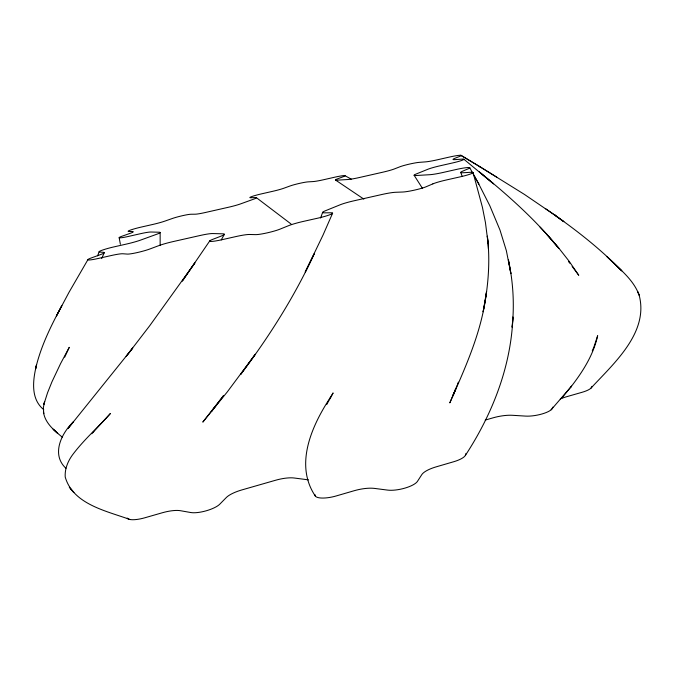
<?xml version="1.0" encoding="UTF-8"?>
<svg xmlns="http://www.w3.org/2000/svg" width="675" height="675" viewBox="0 0 675 675"><rect width="100%" height="100%" fill="white"/><g stroke="black" fill="none" stroke-linecap="round" stroke-linejoin="round"><path stroke-width="1.01" d="M485.139 301.387L486.574 291.516L483.131 311.782L485.139 301.387C479.385 337.011 464.214 370.069 449.812 402.874L455.726 388.851L452.959 395.736L454.368 392.293M485.047 301.919C488.692 280.226 490.05 258.019 487.333 236.132L488.033 242.958L485.443 222.547L482.431 207.318L473.04 172.505M43.867 404.409L44.634 401.549L43.386 407.354L43.74 413.615L43.445 411.995M44.01 403.886L47.554 392.757L51.967 381.797L60.581 363.597L69.272 347.313L64.69 357.168M97.639 255.817L99.065 251.868M320.558 218.033L322.667 212.321M593.755 347.498L597.662 335.677C593.435 355.075 582.466 372.153 570.392 387.602M457.388 384.64L458.359 382.151M452.959 395.736L457.059 385.476M101.697 258.517L104.22 252.771M332.606 213.216L323.055 235.01L305.235 272.017L314.196 253.901C294.427 296.781 269.013 336.817 240.621 374.473L255.285 354.257L227.281 391.922L202.804 422.111L223.493 395.693L211.351 411.64L216.127 405.346M592.253 350.89L593.376 348.342M552.859 407.093L552.26 408.426A16.698 4.674 -10.8 0 1 541.983 413.977A16.698 4.674 -10.8 0 1 525.606 416.104L512.409 415.294A20.107 5.712 -11.2 0 0 493.18 417.8L485.215 420.086M326.675 404.612L333.104 392.934L329.425 399.381M221.231 239.929L224.302 234.47M87.843 259.774L68.968 292.385L56.379 316.035L61.838 305.691C50.971 325.89 40.559 346.756 35.497 369.267L36.56 364.762C32.94 379.536 30.223 398.723 43.723 409.641M331.467 395.786C312.525 424.162 293.684 464.155 315.368 496.117M465.37 455.423C492.345 414.172 511.085 366.609 512.924 316.963L512.139 327.248C514.527 304.737 513.194 281.897 508.385 259.782L510.865 273.62L506.377 250.762L499.981 230.023L489.797 205.689L478.744 183.929M209.79 240.84L182.301 281.078L194.915 262.845L149.774 325.654L126.174 356.366L132.739 348.047L67.989 428.574L73.195 422.01C61.248 433.561 51.089 454.655 65.964 468.307M561.482 398.41L571.565 386.142L551.129 409.801M91.8 433.772L93.774 431.502M92.956 432.439L110.379 413.53C97.85 427.587 83.472 440.075 72.242 455.262C67.736 461.557 64.699 469.167 65.213 477.014C73.018 504.343 106.372 510.916 129.87 519.48M590.785 388.327C613.406 363.774 649.164 332.691 639.132 295.102C633.277 279.011 618.722 268.456 607.095 256.736L621.818 270.894L614.199 263.393L614.596 263.756C596.118 245.725 575.682 229.854 554.622 214.979L563.743 221.611L554.622 214.979M308.424 479.849L294.207 478.01A20.554 6.075 -14.3 0 0 275.602 480.246L241.903 489.915A20.68 6.117 -14.8 0 0 226.336 497.509L219.78 504.174A17.331 5.105 -15.3 0 1 206.331 510.764A17.331 5.105 -15.3 0 1 190.772 512.528L180.436 510.705A21.043 6.193 -15.9 0 0 162.177 512.798L144.889 517.767A17.137 4.894 -16.1 0 1 127.229 518.046M344.79 175.61L351.253 179.12M460.679 155.284L480.119 166.852L461.253 155.427M496.766 177.154L479.714 166.615L524.332 194.358L555.263 215.426L545.324 208.533M363.833 199.091L335.543 180.056M291.043 223.982L256.458 197.724M62.269 437.147C54.38 430.65 45.191 423.2 43.538 412.476M463.885 159.241L493.594 183.878L479.309 171.914C507.87 195.126 535.612 219.696 558.833 248.392L546.649 234.174L558.495 247.7L569.05 261.141L578.762 275.282L572.155 266.423M52.971 428.996L57.729 433.367L53.857 429.798M540.076 227.154L547.18 234.748M70.352 488.523L73.862 492.488L69.314 487.333M568.553 261.588L569.759 263.199M414.104 175.247L422.508 188.443M469.749 167.746L478.853 184.115L474.331 175.964M460.721 172.479L462.181 176.335M119.154 237.71L120.386 244.266M488.008 242.603L488.438 249.193M160.144 232.554L160.144 245.573M591.857 386.37A16.284 4.371 -10.4 0 1 582.12 392.276L566.57 396.731A20.09 5.552 -10.3 0 0 560.284 398.984M465.649 453.743A17.651 5.358 -11.9 0 1 453.693 461.742L436.303 466.813A21.845 6.843 -12 0 0 421.816 474.601L417.462 481.351A18.217 5.737 -12.6 0 1 404.941 488.109A18.217 5.737 -12.6 0 1 387.534 490.092L374.482 488.405A22.022 7.003 -13.2 0 0 354.088 490.75L336.251 495.939A17.862 5.527 -13.6 0 1 315.031 494.691M432.827 183.895L426.187 186.73A13.829 1.443 -12.7 0 1 414.585 190.097A13.829 1.443 -12.7 0 1 402.705 192.021L395.601 192.282A16.554 1.738 -12.9 0 0 381.729 194.535L354.173 200.753A16.495 1.73 -13 0 0 340.149 204.787L325.24 210.828A16.774 1.797 -13.1 0 0 324.464 212.844L331.045 212.768A14.242 1.552 -13.2 0 1 330.413 214.523A14.242 1.552 -13.2 0 1 318.009 218.118L303.472 221.383A17.474 1.949 -13.2 0 0 288.343 225.771L280.024 229.137A14.496 1.612 -13.4 0 1 267.148 232.875A14.496 1.612 -13.4 0 1 255.563 234.63L249.573 234.478A17.398 1.932 -13.6 0 0 236.064 236.537L221.704 239.768A14.158 1.527 -13.6 0 1 210.727 241.439A14.158 1.527 -13.6 0 1 212.532 239.439L221.13 236.107A16.63 1.755 -13.7 0 0 223.155 233.82L212.549 233.558A16.318 1.688 -13.7 0 0 200.137 235.491L173.323 241.54A16.31 1.679 -13.8 0 0 158.608 245.717L149.774 249.016A13.567 1.384 -14 0 1 137.27 252.568A13.567 1.384 -14 0 1 127.263 254.087L122.892 253.766A16.327 1.654 -14.1 0 0 111.189 255.547L97.951 258.533A13.306 1.316 -14.1 0 1 88.417 259.985A13.306 1.316 -14.1 0 1 91.285 257.943L100.297 254.677A15.66 1.519 -14.1 0 0 103.553 252.34L99.622 252.045A12.791 1.223 -14 0 1 114.033 246.873L126.546 244.038A15.027 1.417 -13.9 0 0 140.468 240.14L156.794 234.225A14.782 1.375 -13.9 0 0 159.283 232.225L150.938 232.014A14.538 1.325 -13.9 0 0 140.29 233.744L128.419 236.436A11.88 1.063 -13.9 0 1 119.737 237.845A11.88 1.063 -13.9 0 1 122.032 236.208L129.887 233.44A14.006 1.223 -13.9 0 0 132.519 231.55L128.748 231.457A11.467 0.987 -13.8 0 1 141.37 227.045L152.66 224.48A13.508 1.148 -13.8 0 0 165.08 221.046L172.328 218.497A11.281 0.97 -13.7 0 1 191 214.245L195.185 214.203A13.525 1.164 -13.6 0 0 205.597 212.448L228.42 207.267A13.534 1.164 -13.5 0 0 240.604 203.884L254.011 199.032A13.34 1.139 -13.4 0 0 255.319 197.556L250.754 197.733A10.943 0.92 -13.4 0 1 261.495 193.868L272.438 191.379A12.918 1.063 -13.3 0 0 283.897 188.215L290.056 185.979A10.8 0.894 -13.2 0 1 308.154 181.862L313.065 181.575A12.977 1.072 -13.1 0 0 323.73 179.702L334.775 177.188A11.019 0.928 -13.1 0 1 343.457 176.639L337.492 178.867A13.458 1.156 -13.1 0 0 336.994 180.166L347.802 179.525A13.677 1.19 -13 0 0 359.252 177.55L382.607 172.243A13.719 1.19 -12.9 0 0 394.284 168.969L400.022 166.742A11.492 0.996 -12.8 0 1 419.352 162.346L425.452 161.882A13.829 1.198 -12.7 0 0 437.434 159.789L449.238 157.106A11.77 1.038 -12.7 0 1 460.021 156.246L454.553 158.456A14.411 1.291 -12.6 0 0 455.262 159.621L461.953 159.114A12.184 1.114 -12.6 0 1 462.603 160.11A12.184 1.114 -12.6 0 1 452.571 162.953L440.125 165.78A14.884 1.384 -12.7 0 0 427.916 169.248L415.918 174.108A15.103 1.434 -12.7 0 0 416.23 175.5L429.747 174.707A15.39 1.485 -12.6 0 0 443.121 172.454L456.283 169.476A13.129 1.291 -12.6 0 1 468.425 168.708L462.383 171.281A16.116 1.612 -12.5 0 0 463.269 172.732L470.838 172.285A13.652 1.392 -12.5 0 1 471.648 173.543A13.652 1.392 -12.5 0 1 460.443 176.791L446.487 179.938A16.715 1.747 -12.6 0 0 432.827 183.895M638.094 292.452L637.892 291.954L639.132 295.102L638.094 292.452"/></g></svg>
